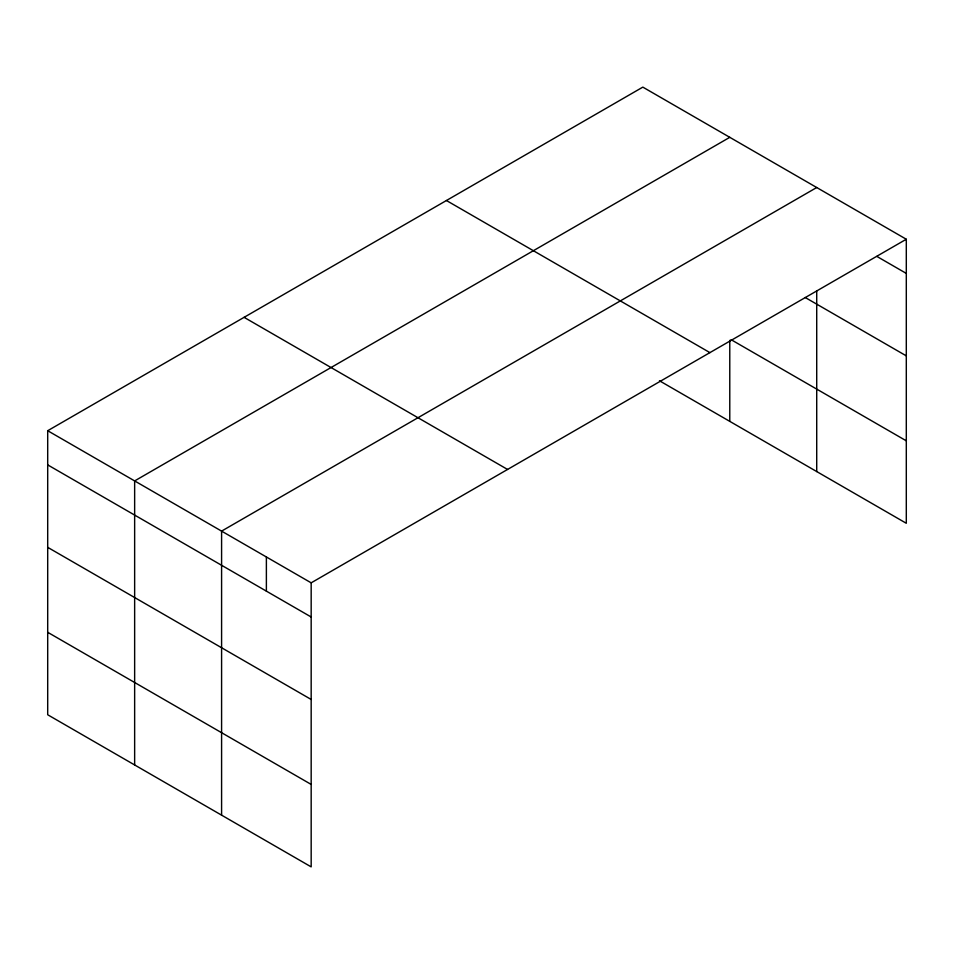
<?xml version="1.0" encoding="UTF-8"?>
<svg xmlns="http://www.w3.org/2000/svg" width="954" height="954" viewBox="0 0 954 954"><rect width="100%" height="100%" fill="white"/><g stroke="black" fill="none" stroke-linecap="round" stroke-linejoin="round"><path stroke-width="1.43" d="M816.719 290.898L816.719 471.562M659.452 380.765L906.3 523.281L906.3 239.239L642.829 87.124L47.7 430.719L47.7 714.761L311.171 866.876L311.171 582.834L47.7 430.719M729.774 137.328L134.645 480.923L134.645 764.953M816.719 187.521L221.59 531.116L221.59 815.157M311.171 582.834L906.3 239.239M876.869 256.411L906.3 273.404M805.212 297.505L906.3 355.866M731.05 339.648L906.3 440.82M446.436 200.519L709.907 352.622M244.093 317.336L507.564 469.451M47.7 464.884L311.171 616.999M47.7 547.346L311.171 699.461M47.7 632.299L311.171 784.415M729.774 340.375L729.774 421.358M266.381 556.981L266.381 591.146"/></g></svg>
